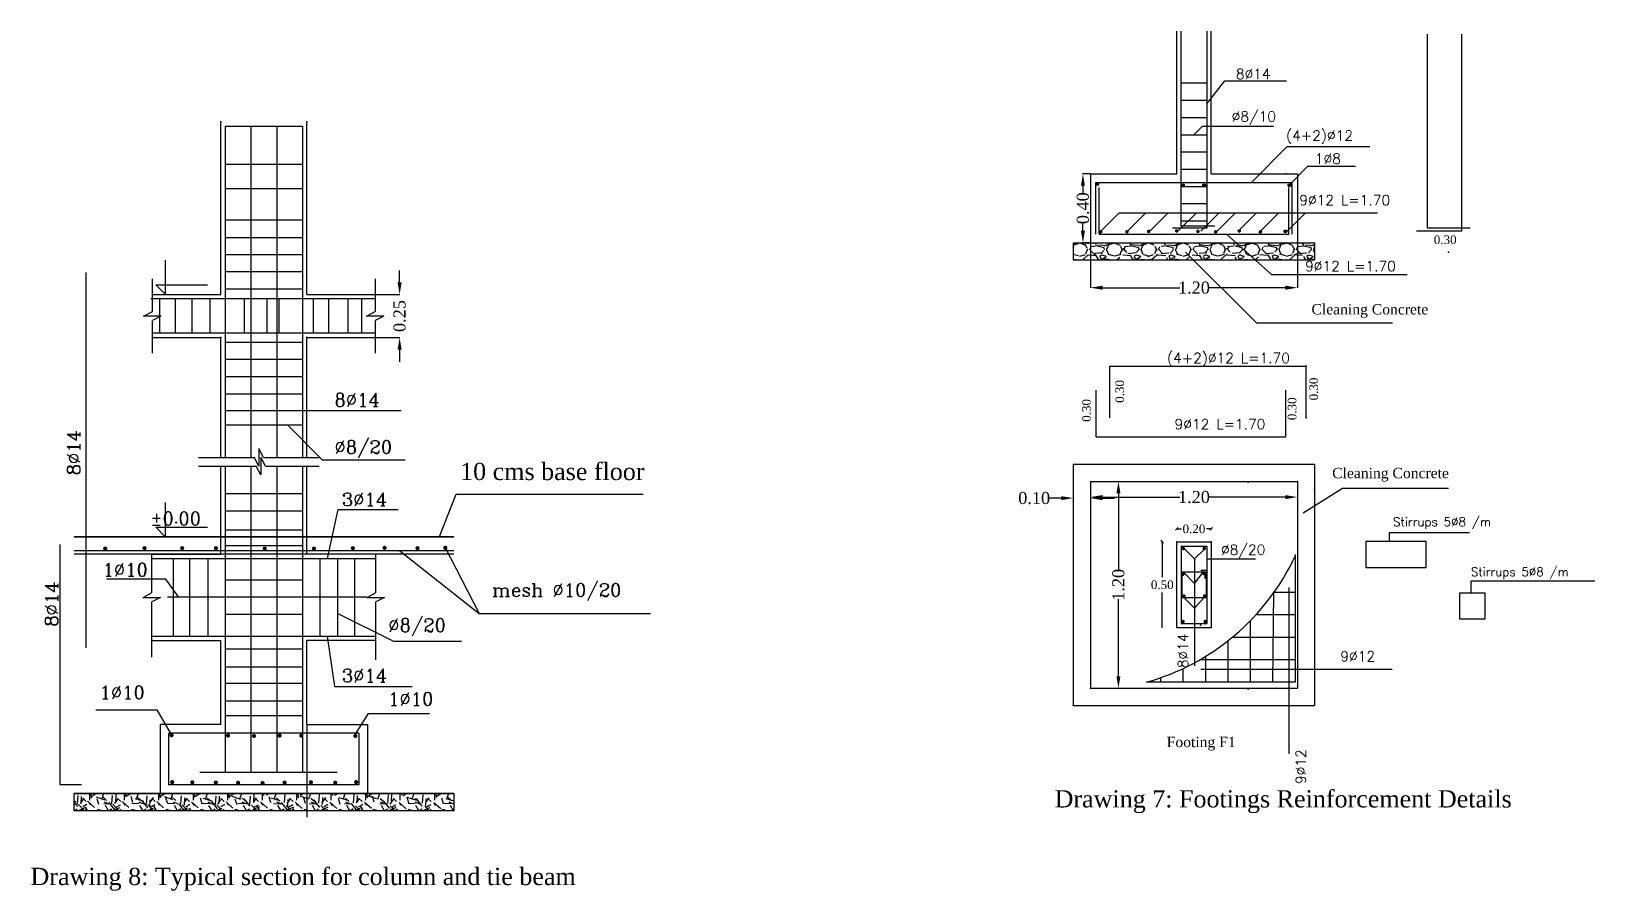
# Model space of a CAD drawing. Header units: inches. Extents: x 159757 to 319554, y 183473 to 366995.
# Drawn here: x 159792.71 to 159801.78, y 183495.28 to 183500.26 of the extents above; entities that cross this region are included whole.
import ezdxf

# ---------------------------------------------------------------- set-up
doc = ezdxf.new("R2010")
doc.units = ezdxf.units.IN
doc.header["$MEASUREMENT"] = 0
doc.header["$PDSIZE"] = 2
doc.layers.add('DIM6', color=180, linetype='Continuous')
doc.styles.add('ATT', font='TXT')
doc.styles.get("Standard").update_dxf_attribs({"font": 'times.ttf', "height": 0.15})
doc.styles.add('style11', font='times.ttf', dxfattribs={"height": 0.05})
doc.styles.add('style110', font='times.ttf', dxfattribs={"height": 0.07})
doc.styles.add('style13', font='times.ttf', dxfattribs={"height": 0.06})
doc.styles.add('STYLE2', font='romanc.shx', dxfattribs={"height": 50})
doc.dimstyles.new('Copy of dss', dxfattribs={"dimtxt": 0.18, "dimasz": 0.07, "dimexe": 0.18, "dimexo": 0.0625, "dimgap": 0.09, "dimtad": 0, "dimtoh": 1, "dimrnd": 0.05, "dimzin": 0, "dimdsep": 46, "dimtxsty": 'ATT', "dimcen": 0.09, "dimse1": 1, "dimse2": 1, "dimclrd": 8, "dimclrt": 2, "dimadec": 0, "dimazin": 0, "dimtfac": 1, "dimtofl": 0, "dimtmove": 0, "dimatfit": 3, "dimfxl": 0.18, "dimtolj": 1, "dimtzin": 0, "dimarcsym": 0})

# ---------------------------------------------------------------- blocks, each defined once
blk = doc.blocks.new('_Oblique')
at = {"color": 0, "linetype": 'ByBlock', "lineweight": -2}
blk.add_line((-0.5, -0.5), (0.5, 0.5), dxfattribs=at)
blk = doc.blocks.new('*D49')
at = {"layer": 'DEFPOINTS', "color": 0, "linetype": 'Continuous', "transparency": 16777216}
for p in [(159794.7088096033, 183498.7358055642), (159794.8508635261, 183498.7358055642), (159794.7088096033, 183498.4858055642)]:
    blk.add_point(p, dxfattribs=at)
at = {"layer": 'DIM6', "color": 7, "linetype": 'Continuous', "lineweight": -2, "transparency": 16777216}
for p, q in [((159794.8508635261, 183498.8058055642), (159794.8508635261, 183498.8758055642)), ((159794.8508635261, 183498.4158055642), (159794.8508635261, 183498.3458055642))]:
    blk.add_line(p, q, dxfattribs=at)
at = {"layer": 'DIM6', "color": 0, "linetype": 'Continuous', "lineweight": -2, "transparency": 16777216}
for p, q in [((159794.7108096033, 183498.7358055642), (159794.8523635261, 183498.7358055642)), ((159794.7108096033, 183498.4858055642), (159794.8523635261, 183498.4858055642))]:
    blk.add_line(p, q, dxfattribs=at)
at = {"layer": 'DIM6', "color": 7, "linetype": 'Continuous', "transparency": 16777216}
for points in [[(159794.8391968595, 183498.8058055642), (159794.8625301928, 183498.8058055642), (159794.8508635261, 183498.7358055642)], [(159794.8391968595, 183498.4158055642), (159794.8625301928, 183498.4158055642), (159794.8508635261, 183498.4858055642)]]:
    blk.add_solid(points, dxfattribs=at)
at = {"layer": 'DIM6', "color": 7, "linetype": 'Continuous', "transparency": 16777216, "insert": (159794.8508635261, 183498.6108055642), "char_height": 0.07, "attachment_point": 5, "rotation": 90, "style": 'style110'}
blk.add_mtext('\\A1;0.25', dxfattribs=at)
blk = doc.blocks.new('*D50')
at = {"layer": 'DEFPOINTS', "color": 0, "linetype": 'Continuous', "transparency": 16777216}
for p in [(159798.8582380587, 183497.651681185), (159800.0582380587, 183497.651681185), (159800.0582380587, 183497.5604321831)]:
    blk.add_point(p, dxfattribs=at)
at = {"layer": 'DIM6', "color": 0, "linetype": 'Continuous', "lineweight": -2, "transparency": 16777216}
for p, q in [((159798.8582380587, 183497.649681185), (159798.8582380587, 183497.5589321831)), ((159800.0582380587, 183497.649681185), (159800.0582380587, 183497.5589321831))]:
    blk.add_line(p, q, dxfattribs=at)
at = {"layer": 'DIM6', "color": 7, "linetype": 'Continuous', "lineweight": -2, "transparency": 16777216}
for p, q in [((159798.9282380587, 183497.5604321831), (159799.3756966023, 183497.5604321831)), ((159799.9882380587, 183497.5604321831), (159799.5407795151, 183497.5604321831))]:
    blk.add_line(p, q, dxfattribs=at)
at = {"layer": 'DIM6', "color": 7, "linetype": 'Continuous', "transparency": 16777216}
for points in [[(159798.9282380587, 183497.5720988497), (159798.9282380587, 183497.5487655164), (159798.8582380587, 183497.5604321831)], [(159799.9882380587, 183497.5720988497), (159799.9882380587, 183497.5487655164), (159800.0582380587, 183497.5604321831)]]:
    blk.add_solid(points, dxfattribs=at)
at = {"layer": 'DIM6', "color": 7, "linetype": 'Continuous', "transparency": 16777216, "insert": (159799.4582380587, 183497.5604321831), "char_height": 0.07, "attachment_point": 5, "style": 'style110'}
blk.add_mtext('\\A1;1.20', dxfattribs=at)
blk = doc.blocks.new('*D51')
at = {"layer": 'DEFPOINTS', "color": 0, "linetype": 'Continuous', "transparency": 16777216}
for p in [(159798.8582380587, 183497.651681185), (159798.8582380587, 183496.451681185), (159799.0201448316, 183496.451681185)]:
    blk.add_point(p, dxfattribs=at)
at = {"layer": 'DIM6', "color": 0, "linetype": 'Continuous', "lineweight": -2, "transparency": 16777216}
for p, q in [((159798.8602380587, 183497.651681185), (159799.0216448316, 183497.651681185)), ((159798.8602380587, 183496.451681185), (159799.0216448316, 183496.451681185))]:
    blk.add_line(p, q, dxfattribs=at)
at = {"layer": 'DIM6', "color": 7, "linetype": 'Continuous', "lineweight": -2, "transparency": 16777216}
for p, q in [((159799.0201448316, 183497.581681185), (159799.0201448316, 183497.1342226414)), ((159799.0201448316, 183496.521681185), (159799.0201448316, 183496.9691397286))]:
    blk.add_line(p, q, dxfattribs=at)
at = {"layer": 'DIM6', "color": 7, "linetype": 'Continuous', "transparency": 16777216}
for points in [[(159799.008478165, 183497.581681185), (159799.0318114983, 183497.581681185), (159799.0201448316, 183497.651681185)], [(159799.008478165, 183496.521681185), (159799.0318114983, 183496.521681185), (159799.0201448316, 183496.451681185)]]:
    blk.add_solid(points, dxfattribs=at)
at = {"layer": 'DIM6', "color": 7, "linetype": 'Continuous', "transparency": 16777216, "insert": (159799.0201448316, 183497.0516811851), "char_height": 0.07, "attachment_point": 5, "rotation": 90, "style": 'style110'}
blk.add_mtext('\\A1;1.20', dxfattribs=at)
blk = doc.blocks.new('*D52')
at = {"layer": 'DEFPOINTS', "color": 0, "linetype": 'Continuous', "transparency": 16777216}
for p in [(159798.8582380587, 183499.0361632228), (159800.0582380587, 183499.0361632228), (159800.0582380587, 183498.7751882425)]:
    blk.add_point(p, dxfattribs=at)
at = {"layer": 'DIM6', "color": 0, "linetype": 'Continuous', "lineweight": -2, "transparency": 16777216}
for p, q in [((159798.8582380587, 183499.0341632228), (159798.8582380587, 183498.7736882425)), ((159800.0582380587, 183499.0341632228), (159800.0582380587, 183498.7736882425))]:
    blk.add_line(p, q, dxfattribs=at)
at = {"layer": 'DIM6', "color": 7, "linetype": 'Continuous', "lineweight": -2, "transparency": 16777216}
for p, q in [((159798.9282380587, 183498.7751882425), (159799.3756966023, 183498.7751882425)), ((159799.9882380587, 183498.7751882425), (159799.5407795151, 183498.7751882425))]:
    blk.add_line(p, q, dxfattribs=at)
at = {"layer": 'DIM6', "color": 7, "linetype": 'Continuous', "transparency": 16777216}
for points in [[(159798.9282380587, 183498.7868549092), (159798.9282380587, 183498.7635215758), (159798.8582380587, 183498.7751882425)], [(159799.9882380587, 183498.7868549092), (159799.9882380587, 183498.7635215758), (159800.0582380587, 183498.7751882425)]]:
    blk.add_solid(points, dxfattribs=at)
at = {"layer": 'DIM6', "color": 7, "linetype": 'Continuous', "transparency": 16777216, "insert": (159799.4582380587, 183498.7751882425), "char_height": 0.07, "attachment_point": 5, "style": 'style110'}
blk.add_mtext('\\A1;1.20', dxfattribs=at)
blk = doc.blocks.new('*D53')
at = {"layer": 'DEFPOINTS', "color": 0, "linetype": 'Continuous', "transparency": 16777216}
for p in [(159798.7582380587, 183497.5570205552), (159798.7582380587, 183497.5544740009), (159798.8582380587, 183497.5570205552)]:
    blk.add_point(p, dxfattribs=at)
at = {"layer": 'DIM6', "color": 7, "linetype": 'Continuous', "lineweight": -2, "transparency": 16777216}
for p, q in [((159798.6882380587, 183497.5544740009), (159798.6182380587, 183497.5544740009)), ((159798.9282380587, 183497.5544740009), (159798.9982380587, 183497.5544740009))]:
    blk.add_line(p, q, dxfattribs=at)
at = {"layer": 'DIM6', "color": 0, "linetype": 'Continuous', "lineweight": -2, "transparency": 16777216}
for p, q in [((159798.7582380587, 183497.5550205552), (159798.7582380587, 183497.5529740009)), ((159798.8582380587, 183497.5550205552), (159798.8582380587, 183497.5529740009))]:
    blk.add_line(p, q, dxfattribs=at)
at = {"layer": 'DIM6', "color": 7, "linetype": 'Continuous', "transparency": 16777216}
for points in [[(159798.6882380587, 183497.5661406675), (159798.6882380587, 183497.5428073342), (159798.7582380587, 183497.5544740009)], [(159798.9282380587, 183497.5661406675), (159798.9282380587, 183497.5428073342), (159798.8582380587, 183497.5544740009)]]:
    blk.add_solid(points, dxfattribs=at)
at = {"layer": 'DIM6', "color": 7, "linetype": 'Continuous', "transparency": 16777216, "insert": (159798.5315077054, 183497.5544740009), "char_height": 0.07, "attachment_point": 5, "style": 'style110'}
blk.add_mtext('\\A1;0.10', dxfattribs=at)
blk = doc.blocks.new('*D54')
at = {"layer": 'DEFPOINTS', "color": 0, "linetype": 'Continuous', "transparency": 16777216}
for p in [(159798.8141720073, 183499.4361632228), (159798.8582380587, 183499.4361632228), (159798.8582380587, 183499.0361632228)]:
    blk.add_point(p, dxfattribs=at)
at = {"layer": 'DIM6', "color": 0, "linetype": 'Continuous', "lineweight": -2, "transparency": 16777216}
for p, q in [((159798.8562380587, 183499.4361632228), (159798.8126720073, 183499.4361632228)), ((159798.8562380587, 183499.0361632228), (159798.8126720073, 183499.0361632228))]:
    blk.add_line(p, q, dxfattribs=at)
at = {"layer": 'DIM6', "color": 7, "linetype": 'Continuous', "lineweight": -2, "transparency": 16777216}
for p, q in [((159798.8141720073, 183499.3661632228), (159798.8141720073, 183499.3228935761)), ((159798.8141720073, 183499.1061632228), (159798.8141720073, 183499.1494328695))]:
    blk.add_line(p, q, dxfattribs=at)
at = {"layer": 'DIM6', "color": 7, "linetype": 'Continuous', "transparency": 16777216}
for points in [[(159798.8025053407, 183499.3661632228), (159798.825838674, 183499.3661632228), (159798.8141720073, 183499.4361632228)], [(159798.8025053407, 183499.1061632228), (159798.825838674, 183499.1061632228), (159798.8141720073, 183499.0361632228)]]:
    blk.add_solid(points, dxfattribs=at)
at = {"layer": 'DIM6', "color": 7, "linetype": 'Continuous', "transparency": 16777216, "insert": (159798.8141720073, 183499.2361632228), "char_height": 0.07, "attachment_point": 5, "rotation": 90, "style": 'style110'}
blk.add_mtext('\\A1;0.40', dxfattribs=at)

msp = doc.modelspace()

# ---------------------------------------------------------------- hatches: boundary and pattern name
at = {"layer": 'DIM6', "linetype": 'Continuous'}
h = msp.add_hatch(dxfattribs=at)
h.set_pattern_fill('GRAVEL', scale=0.2, style=0)
h.set_pattern_definition([(228.0128, (159805.3388278768, 183516.5954024621), (-1.599999646431632, -1.800000268321449), [0.0269072, -2.6638176]), (184.9697, (159805.3208278769, 183516.5754024621), (2.400000210303527, 0.1999982614014104), [0.0461736, -4.571185]), (132.5104, (159805.2748278769, 183516.5714024621), (1.999998143669362, -2.20000173477424), [0.03255760000000001, -3.2232064]), (267.2737, (159805.1968278768, 183516.5214024621), (0.1999992035454381, 4.000000058994694), [0.0420476, -4.162711600000001]), (292.8337, (159805.1948278769, 183516.4794024621), (-1.000001981087428, 2.399999282355555), [0.041231, -4.081874600000001]), (357.2737, (159805.2108278769, 183516.4414024621), (-4.000000058994694, 0.1999992035454383), [0.0420476, -4.162711600000001]), (37.6942, (159805.2528278769, 183516.4394024621), (-2.600001469123595, -1.999998081032106), [0.0556058, -5.5049698]), (72.2553, (159805.2968278769, 183516.4734024621), (1.400002152541082, 4.399999246247837), [0.05249760000000001, -5.197264200000001]), (121.4296, (159805.3128278769, 183516.5234024621), (-1.600001646835273, 2.599999007298514), [0.04219000000000001, -4.176814600000001]), (175.2364, (159805.2908278769, 183516.5594024621), (2.200000189263917, -0.1999983065322521), [0.04816639999999944, -2.360152599999964]), (222.3974, (159805.2428278768, 183516.5634024621), (-2.400001470214647, -2.199998416402824), [0.0622896, -6.166675000000001]), (138.8141, (159805.3948278769, 183516.5194024621), (-1.400000589361143, 1.199999462668551), [0.0212602, -2.1047688]), (171.4692, (159805.3788278768, 183516.5334024621), (2.599999656963026, -0.4000015820079581), [0.04044739999999944, -4.004302199999929]), (225, (159805.3388278768, 183516.5394024621), (-2.220446049250313e-17, -0.2000000618897905), [0.0282842, -0.2545584]), (203.1986, (159805.3248278769, 183516.5634024621), (0.999999946133415, 0.4000002650529708), [0.0152316, -1.507923]), (291.8014, (159805.3108278768, 183516.5574024621), (-0.1999999821001298, 0.600000054602154), [0.0215406, -1.0554924]), (30.9638, (159805.3188278769, 183516.5374024621), (0.5999996044575996, 0.4000004967081465), [0.03498579999999944, -1.131204599999982]), (161.5651, (159805.3488278768, 183516.5554024621), (0.4000000869185925, -0.1999996806445415), [0.02529820000000001, -0.6071574000000001]), (16.38950000000001, (159805.1948278769, 183516.5574024621), (2.000000439682392, 0.5999985419635941), [0.03544, -3.508569]), (70.3462, (159805.2288278769, 183516.5674024621), (-0.7999990494743492, -2.200000427121245), [0.0297322, -2.9434816]), (293.1986, (159805.3488278768, 183516.5954024621), (-0.4000002650529708, 0.999999946133415), [0.030463, -1.4926916]), (343.6105, (159805.3608278769, 183516.5674024621), (-2.000000439682391, 0.5999985419635947), [0.03543999999999944, -3.50856899999993]), (339.444, (159805.1948278769, 183516.4334024621), (-1.000000368908485, 0.3999991992843169), [0.034176, -1.6746248]), (294.7751, (159805.2268278768, 183516.4214024621), (-0.999998437849034, 2.200000684367823), [0.02863559999999945, -2.834928599999964]), (66.80140000000002, (159805.3508278769, 183516.3954024621), (0.400000265052971, 0.999999946133415), [0.030463, -1.4926916]), (17.35400000000001, (159805.3628278769, 183516.4234024621), (-2.600000403819367, -0.7999989004518238), [0.0335262, -3.319084799999999]), (69.444, (159805.2528278769, 183516.3954024621), (-0.3999991992843174, -1.000000368908484), [0.017088, -1.6917128]), (101.3098999999999, (159805.3388278768, 183516.3954024621), (-0.1999995264323211, 0.8000001504461904), [0.01019799999999987, -1.009605799999983]), (165.9638, (159805.3368278769, 183516.4054024621), (0.600000109197948, -0.1999996114722492), [0.041231, -0.78339]), (186.009, (159805.2968278769, 183516.4154024621), (1.999999950181208, 0.1999998634963683), [0.03821, -3.7827846]), (303.6901, (159805.3188278769, 183516.5194024621), (-0.2000002669014382, 0.3999999115542321), [0.0288444, -0.6922658]), (353.1572, (159805.3348278769, 183516.4954024621), (3.39999987309571, -0.4000015995849522), [0.05035880000000001, -4.9855126]), (60.94540000000001, (159805.3848278769, 183516.4894024621), (-0.8000000054398559, -1.400000076913937), [0.0205912, -2.0385348]), (90, (159805.3948278769, 183516.5074024621), (-0.2, 0.2), [0.012, -0.188]), (120.2564, (159805.2928278769, 183516.4214024621), (0.7999989773605388, -1.400000491170947), [0.0277848, -2.750704000000001]), (48.01279999999999, (159805.2788278768, 183516.4454024621), (1.599999646431632, 1.80000026832145), [0.0538144, -2.6369104]), (0, (159805.3148278769, 183516.4854024621), (0.2, 0.2), [0.052, -0.148]), (325.3048, (159805.3668278769, 183516.4854024621), (-1.999998851797505, 1.400001721918892), [0.0316228, -3.1306548]), (254.0546, (159805.3928278768, 183516.4674024621), (-0.1999999778592762, -0.8000000253304302), [0.0291204, -1.4269016]), (207.646, (159805.3848278769, 183516.4394024621), (-3.799999161435919, -2.000001542633836), [0.047413, -4.6938948]), (175.4261, (159805.3428278769, 183516.4174024621), (-2.600000111662427, 0.1999989602322168), [0.05015979999999891, -4.965814799999928])])
h.paths.add_polyline_path([(159798.7582380587, 183499.0361632228), (159798.7582380587, 183498.9361632228), (159799.8222894647, 183498.9361632228), (159799.7222894647, 183499.0361632228)])
h.paths.add_polyline_path([(159800.1582380587, 183498.9361632228), (159800.1582380587, 183499.0361632228), (159799.7222894647, 183499.0361632228), (159799.8222894647, 183498.9361632228)])
h = msp.add_hatch(dxfattribs=at)
h.set_pattern_fill('GRAVEL', scale=0.2, angle=90, style=0)
h.set_pattern_definition([(318.0128, (195382.3433565166, 150462.2255878304), (1.800000268321449, -1.599999646431632), [0.0269072, -2.6638176]), (274.9697, (195382.3633565166, 150462.2075878304), (-0.1999982614014102, 2.400000210303527), [0.0461736, -4.571185]), (222.5104, (195382.3673565166, 150462.1615878304), (2.20000173477424, 1.999998143669362), [0.03255760000000001, -3.2232064]), (357.2737, (195382.4173565166, 150462.0835878304), (-4.000000058994694, 0.1999992035454383), [0.0420476, -4.162711600000001]), (22.83370000000001, (195382.4593565166, 150462.0815878304), (-2.399999282355555, -1.000001981087428), [0.041231, -4.081874600000001]), (87.27370000000002, (195382.4973565166, 150462.0975878304), (-0.1999992035454386, -4.000000058994694), [0.0420476, -4.162711600000001]), (127.6942, (195382.4993565166, 150462.1395878304), (1.999998081032106, -2.600001469123595), [0.0556058, -5.5049698]), (162.2553, (195382.4653565166, 150462.1835878304), (-4.399999246247837, 1.400002152541082), [0.05249760000000001, -5.197264200000001]), (211.4296, (195382.4153565166, 150462.1995878304), (-2.599999007298514, -1.600001646835273), [0.04219000000000001, -4.176814600000001]), (265.2364, (195382.3793565166, 150462.1775878304), (0.1999983065322523, 2.200000189263917), [0.04816639999999967, -2.360152599999978]), (312.3974, (195382.3753565166, 150462.1295878304), (2.199998416402824, -2.400001470214647), [0.0622896, -6.166675000000001]), (228.8141, (195382.4193565166, 150462.2815878304), (-1.199999462668551, -1.400000589361143), [0.02126019999999999, -2.104768799999999]), (261.4692, (195382.4053565166, 150462.2655878304), (0.4000015820079583, 2.599999656963026), [0.04044739999999969, -4.00430219999996]), (315, (195382.3993565166, 150462.2255878304), (0.2000000618897905, -3.445093227363335e-17), [0.0282842, -0.2545584]), (293.1985999999999, (195382.3753565166, 150462.2115878304), (-0.4000002650529708, 0.999999946133415), [0.0152316, -1.507923]), (21.80139999999999, (195382.3813565166, 150462.1975878304), (-0.600000054602154, -0.1999999821001297), [0.0215406, -1.0554924]), (120.9638, (195382.4013565166, 150462.2055878304), (-0.4000004967081465, 0.5999996044575996), [0.03498579999999968, -1.13120459999999]), (251.5651, (195382.3833565166, 150462.2355878304), (0.1999996806445416, 0.4000000869185925), [0.0252982, -0.6071573999999997]), (106.3895, (195382.3813565166, 150462.0815878304), (-0.599998541963594, 2.000000439682392), [0.03544, -3.508569]), (160.3462, (195382.3713565166, 150462.1155878304), (2.200000427121245, -0.7999990494743493), [0.0297322, -2.9434816]), (23.19859999999998, (195382.3433565166, 150462.2355878304), (-0.999999946133415, -0.4000002650529708), [0.030463, -1.4926916]), (73.61049999999997, (195382.3713565166, 150462.2475878304), (-0.5999985419635948, -2.000000439682391), [0.03543999999999966, -3.508568999999958]), (69.44400000000003, (195382.5053565166, 150462.0815878304), (-0.3999991992843169, -1.000000368908485), [0.034176, -1.6746248]), (24.77509999999999, (195382.5173565166, 150462.1135878304), (-2.200000684367823, -0.9999984378490339), [0.02863559999999967, -2.834928599999978]), (156.8014, (195382.5433565166, 150462.2375878304), (-0.999999946133415, 0.400000265052971), [0.030463, -1.4926916]), (107.354, (195382.5153565166, 150462.2495878304), (0.7999989004518236, -2.600000403819367), [0.0335262, -3.319084799999999]), (159.444, (195382.5433565166, 150462.1395878304), (1.000000368908484, -0.3999991992843174), [0.017088, -1.6917128]), (191.3098999999999, (195382.5433565166, 150462.2255878304), (-0.8000001504461904, -0.199999526432321), [0.01019799999999992, -1.00960579999999]), (255.9638, (195382.5333565166, 150462.2235878304), (0.1999996114722492, 0.600000109197948), [0.041231, -0.78339]), (276.009, (195382.5233565166, 150462.1835878304), (-0.1999998634963682, 1.999999950181208), [0.03821, -3.7827846]), (33.69009999999997, (195382.4193565166, 150462.2055878304), (-0.3999999115542321, -0.2000002669014381), [0.0288444, -0.6922658]), (83.15719999999997, (195382.4433565166, 150462.2215878304), (0.4000015995849525, 3.39999987309571), [0.05035880000000001, -4.9855126]), (150.9454, (195382.4493565166, 150462.2715878304), (1.400000076913937, -0.800000005439856), [0.0205912, -2.0385348]), (180, (195382.4313565166, 150462.2815878304), (-0.2, -0.2), [0.012, -0.188]), (210.2564, (195382.5173565166, 150462.1795878304), (1.400000491170947, 0.7999989773605387), [0.0277848, -2.750704000000001]), (138.0128, (195382.4933565166, 150462.1655878304), (-1.80000026832145, 1.599999646431632), [0.0538144, -2.6369104]), (90, (195382.4533565166, 150462.2015878304), (-0.2, 0.2), [0.052, -0.148]), (55.30480000000001, (195382.4533565166, 150462.2535878304), (-1.400001721918892, -1.999998851797505), [0.0316228, -3.1306548]), (344.0546, (195382.4713565166, 150462.2795878304), (0.8000000253304302, -0.1999999778592763), [0.0291204, -1.4269016]), (297.646, (195382.4993565166, 150462.2715878304), (2.000001542633835, -3.799999161435919), [0.047413, -4.6938948]), (265.4261, (195382.5213565166, 150462.2295878304), (-0.199998960232217, -2.600000111662427), [0.05015979999999935, -4.965814799999958])])
h.paths.add_polyline_path([(159792.963178424, 183495.7401676728), (159792.963178424, 183495.8407242729), (159795.165178424, 183495.8407242729), (159795.165178424, 183495.7401676728)])

# ---------------------------------------------------------------- linework, layer by layer
at = {"layer": 'DIM6', "color": 7, "linetype": 'Continuous'}
for p, q in [((159799.3579716592, 183499.4361632228), (159799.3579716592, 183500.2626934905)), ((159799.3829716592, 183500.2626934905), (159799.3829716592, 183499.1343161876)), ((159799.5332380587, 183500.2626934905), (159799.5332380587, 183499.12041728)), ((159799.5582380587, 183499.4361632228), (159799.5582380587, 183500.2626934905)), ((159800.8102627255, 183500.2449465941), (159800.8102627255, 183499.1231022266)), ((159801.0102627255, 183500.2449465941), (159801.0102627255, 183499.1026703836)), ((159799.3829716592, 183499.9626934906), (159799.5332380587, 183499.9626934906)), ((159799.5332380587, 183499.8413561538), (159799.6364754014, 183499.975554027)), ((159799.6364754014, 183499.975554027), (159799.99479131, 183499.975554027)), ((159799.3829716592, 183499.8626934905), (159799.5332380587, 183499.8626934905)), ((159799.3829716592, 183499.7626934905), (159799.5332380587, 183499.7626934905)), ((159793.813178424, 183498.8644776384), (159793.813178424, 183499.7358055642)), ((159793.838178424, 183499.7108055642), (159793.838178424, 183498.3657682092)), ((159794.288178424, 183499.7108055642), (159793.838178424, 183499.7108055642)), ((159793.988178424, 183499.7108055642), (159793.988178424, 183498.3657682092)), ((159794.138178424, 183499.7108055642), (159794.138178424, 183498.3657682092)), ((159794.288178424, 183499.7108055642), (159794.288178424, 183498.3657682092)), ((159794.313178424, 183498.7358055642), (159794.313178424, 183499.7358055642)), ((159799.3829716592, 183499.6626934905), (159799.5332380587, 183499.6626934905)), ((159799.458104859, 183499.6626934905), (159799.508587412, 183499.7127113142)), ((159799.508587412, 183499.7127113142), (159799.9192202825, 183499.7127113142)), ((159799.7910368798, 183499.3861632228), (159799.9993758375, 183499.5945021806)), ((159799.9993758375, 183499.5945021806), (159800.4788513538, 183499.5945021806)), ((159793.838178424, 183499.4892527625), (159793.838178424, 183499.2649878562)), ((159794.288178424, 183499.4892527625), (159793.838178424, 183499.4892527625)), ((159794.288178424, 183499.4892527625), (159794.288178424, 183499.3971393196)), ((159794.288178424, 183499.4885158704), (159794.288178424, 183499.2763401215)), ((159799.3829716592, 183499.5626934906), (159799.5332380587, 183499.5626934906)), ((159800.0097008465, 183499.3695574558), (159800.119674372, 183499.4795309813)), ((159800.119674372, 183499.4795309813), (159800.3951890783, 183499.4795309813)), ((159798.8582380587, 183499.4361632228), (159799.3579716592, 183499.4361632228)), ((159798.8582380587, 183499.4361632228), (159798.8582380587, 183499.0361632228)), ((159798.8882380587, 183499.0861632228), (159798.8882380587, 183499.3861632228)), ((159798.8882380587, 183499.3861632228), (159800.0282380587, 183499.3861632228)), ((159799.3829716592, 183499.4626934906), (159799.5332380587, 183499.4626934906)), ((159799.5582380587, 183499.4361632228), (159800.0582380587, 183499.4361632228)), ((159800.0282380587, 183499.0861632228), (159800.0282380587, 183499.3861632228)), ((159800.0582380587, 183499.4361632228), (159800.0582380587, 183499.0361632228)), ((159793.813178424, 183499.2649878563), (159793.813178424, 183499.3004393601)), ((159794.288178424, 183499.3486394284), (159793.838178424, 183499.3486394284)), ((159793.838178424, 183499.3004393601), (159793.838178424, 183499.2649878563)), ((159794.288178424, 183499.3004393601), (159794.288178424, 183499.2763401215)), ((159794.313178424, 183499.2763401215), (159794.313178424, 183499.3004393601)), ((159798.9082380587, 183499.0861632228), (159798.9082380587, 183499.3561632228)), ((159799.3829716592, 183499.3626934905), (159799.5332380587, 183499.3626934905)), ((159800.0082380587, 183499.0861632228), (159800.0082380587, 183499.3561632228)), ((159793.813178424, 183499.2763401215), (159793.813178424, 183499.2827136082)), ((159793.813178424, 183499.2763401215), (159793.813178424, 183499.2827136082)), ((159793.813178424, 183499.1891956016), (159793.813178424, 183499.2263401215)), ((159793.838178424, 183499.2827136082), (159793.838178424, 183499.2763401215)), ((159794.288178424, 183499.2827136082), (159794.288178424, 183499.2763401215)), ((159794.313178424, 183499.2763401215), (159794.313178424, 183499.2827136082)), ((159794.313178424, 183499.2763401215), (159794.313178424, 183499.2827136082)), ((159794.313178424, 183499.1891956016), (159794.313178424, 183499.2263401215)), ((159798.9143138168, 183499.0989334546), (159799.0253490721, 183499.2099687099)), ((159799.0253490721, 183499.2099687099), (159800.5227871113, 183499.2099687099)), ((159799.0721260112, 183499.1028659557), (159799.1792287655, 183499.2099687099)), ((159799.1921771341, 183499.0930391615), (159799.3091066825, 183499.2099687099)), ((159799.3673283074, 183499.1048366649), (159799.4724603524, 183499.2099687099)), ((159799.3829716592, 183499.2626934905), (159799.5332380587, 183499.2626934905)), ((159799.4973617993, 183499.1033029002), (159799.604027609, 183499.2099687099)), ((159799.5891295431, 183499.0993168957), (159799.6997813573, 183499.2099687099)), ((159799.7157123757, 183499.1045642633), (159799.8211168223, 183499.2099687099)), ((159799.8341619721, 183499.0943168957), (159799.9498137863, 183499.2099687099)), ((159799.9893309787, 183499.0943168957), (159800.1049827929, 183499.2099687099)), ((159794.288178424, 183499.1678122555), (159793.838178424, 183499.1678122555)), ((159799.5332380587, 183499.12041728), (159799.3335844705, 183499.12041728)), ((159799.3829716592, 183499.1626934905), (159799.5332380587, 183499.1626934905)), ((159799.3829716592, 183499.1343161876), (159799.5784666183, 183499.1343161876)), ((159800.8102627255, 183499.1231022266), (159801.0593738977, 183499.1231022266)), ((159794.288178424, 183499.0644688859), (159793.838178424, 183499.0644688859)), ((159798.7582380587, 183499.0361632228), (159800.1582380587, 183499.0361632228)), ((159798.7582380587, 183499.0361632228), (159798.7582380587, 183498.9361632228)), ((159798.9082380587, 183499.0861632228), (159800.0082380587, 183499.0861632228)), ((159799.9071468796, 183498.8513058079), (159799.6472894647, 183499.0861632228)), ((159800.0582380587, 183499.0361632228), (159800.1582380587, 183499.0361632228)), ((159800.1582380587, 183499.0361632228), (159800.1582380587, 183498.9361632228)), ((159800.1582380587, 183499.0361632228), (159800.1582380587, 183498.9361632228)), ((159801.0102627255, 183499.1026703836), (159800.7489183334, 183499.1026703836)), ((159793.4936052553, 183498.7348106468), (159793.4936052553, 183498.9348106468)), ((159794.288178424, 183498.9657682092), (159793.838178424, 183498.9657682092)), ((159798.7582380587, 183498.9361632228), (159800.1582380587, 183498.9361632228)), ((159799.8208330147, 183498.5710524165), (159799.4097991241, 183498.982086307)), ((159793.0333441538, 183496.6866604224), (159793.0333441538, 183498.8636996105)), ((159793.813178424, 183498.7358055642), (159793.813178424, 183498.8644776384)), ((159794.288178424, 183498.867132642), (159793.838178424, 183498.867132642)), ((159799.9071468796, 183498.8513058079), (159800.6958295628, 183498.8513058079)), ((159793.4161119723, 183498.8258055642), (159793.4161119723, 183498.6365772235)), ((159793.4370367128, 183498.7913791893), (159793.4936052553, 183498.7348106468)), ((159793.4370367128, 183498.7913791893), (159793.7370367128, 183498.7913791893)), ((159794.288178424, 183498.7657682092), (159793.838178424, 183498.7657682092)), ((159794.7088096033, 183498.8258055642), (159794.7088096033, 183498.6365772235)), ((159794.7088096033, 183498.7108055642), (159793.4080089875, 183498.7108055642)), ((159793.413178424, 183498.7358055642), (159793.813178424, 183498.7358055642)), ((159793.4577807283, 183498.71076458), (159793.4577807283, 183498.5116686528)), ((159793.5496180413, 183498.71076458), (159793.5496180413, 183498.5116686528)), ((159793.64538874, 183498.71076458), (159793.64538874, 183498.5116686528)), ((159793.7496180413, 183498.71076458), (159793.7496180413, 183498.5116686528)), ((159793.9496180413, 183498.71076458), (159793.9496180413, 183498.5116686528)), ((159794.0809166325, 183498.71076458), (159794.0809166325, 183498.5116686528)), ((159794.1496180413, 183498.71076458), (159794.1496180413, 183498.5116686528)), ((159794.313178424, 183498.7358055642), (159794.7088096033, 183498.7358055642)), ((159794.3496180413, 183498.71076458), (159794.3496180413, 183498.5116686528)), ((159794.4385922135, 183498.71076458), (159794.4385922135, 183498.5116686528)), ((159794.5496180413, 183498.71076458), (159794.5496180413, 183498.5116686528)), ((159794.5496180413, 183498.71076458), (159794.5496180413, 183498.5116686528)), ((159794.628996543, 183498.71076458), (159794.628996543, 183498.5116686528)), ((159793.3661119723, 183498.6108055642), (159793.4172754746, 183498.6371769311)), ((159793.4674025432, 183498.6108055642), (159793.3661119723, 183498.6108055642)), ((159793.4161119723, 183498.5837438876), (159793.4161119723, 183498.3958055642)), ((159793.4661119723, 183498.6108055642), (159793.4172754746, 183498.5843736141)), ((159794.6588096033, 183498.6108055642), (159794.7099731055, 183498.6371769311)), ((159794.7601001742, 183498.6108055642), (159794.6588096033, 183498.6108055642)), ((159794.7088096033, 183498.5837438876), (159794.7088096033, 183498.3958055642)), ((159794.7588096033, 183498.6108055642), (159794.7099731055, 183498.5843736141)), ((159799.8208330147, 183498.5710524165), (159800.609515698, 183498.5710524165)), ((159794.7088096033, 183498.5108055642), (159793.413178424, 183498.5108055642)), ((159793.413178424, 183498.4858055642), (159793.813178424, 183498.4858055642)), ((159793.813178424, 183497.7902347812), (159793.813178424, 183498.4858055642)), ((159793.813178424, 183498.0811416765), (159793.813178424, 183498.4858055642)), ((159794.313178424, 183497.7902347812), (159794.313178424, 183498.4858055642)), ((159794.313178424, 183498.0811416765), (159794.313178424, 183498.4858055642)), ((159794.313178424, 183498.4858055642), (159794.7088096033, 183498.4858055642)), ((159793.838178424, 183498.4578816521), (159793.838178424, 183497.7902347812)), ((159794.288178424, 183498.4578816521), (159793.838178424, 183498.4578816521)), ((159793.988178424, 183498.4556574973), (159793.988178424, 183497.7902347812)), ((159794.138178424, 183498.4578816521), (159794.138178424, 183497.7902347812)), ((159794.288178424, 183498.45714476), (159794.288178424, 183497.7902347812)), ((159794.288178424, 183498.3578816521), (159793.838178424, 183498.3578816521)), ((159798.9693805508, 183498.3204922029), (159800.1093805508, 183498.3204922029)), ((159798.9693805508, 183498.0204922029), (159798.9693805508, 183498.3204922029)), ((159800.1093805508, 183498.0204922029), (159800.1093805508, 183498.3204922029)), ((159794.288178424, 183498.2578816521), (159793.838178424, 183498.2578816521)), ((159794.288178424, 183498.1578816521), (159793.838178424, 183498.1578816521)), ((159798.8906005499, 183497.9103389749), (159798.8906005499, 183498.1803389749)), ((159799.9906005499, 183497.9103389749), (159799.9906005499, 183498.1803389749)), ((159793.8374337593, 183498.0622461186), (159794.8590307554, 183498.0622461186)), ((159794.288178424, 183497.9786864311), (159793.838178424, 183497.9786864311)), ((159794.288178424, 183497.9786864311), (159793.838178424, 183497.9786864311)), ((159794.1997443347, 183497.9788526059), (159794.4014957099, 183497.7771012307)), ((159798.8906005499, 183497.9103389749), (159799.9906005499, 183497.9103389749)), ((159793.6835819343, 183497.7902347812), (159794.007810275, 183497.7902347812)), ((159794.0335819343, 183497.7402347812), (159794.0072105674, 183497.7913982835)), ((159794.0335819343, 183497.8415253521), (159794.0335819343, 183497.7402347812)), ((159794.0335819343, 183497.8402347812), (159794.0600138844, 183497.7913982835)), ((159794.0454243145, 183497.7915253521), (159794.0454243145, 183497.6902347812)), ((159794.0454243145, 183497.7902347812), (159794.0718562646, 183497.7413982835)), ((159794.0606436108, 183497.7902347812), (159794.3835819343, 183497.7902347812)), ((159794.4014957099, 183497.7771012307), (159794.8827887054, 183497.7771012307)), ((159793.6835819343, 183497.7402347812), (159794.0196526552, 183497.7402347812)), ((159793.813178424, 183497.4786864311), (159793.813178424, 183497.7402347812)), ((159793.838178424, 183497.7402347812), (159793.838178424, 183497.4786864311)), ((159793.988178424, 183497.7402347812), (159793.988178424, 183497.4786864311)), ((159794.0454243145, 183497.6902347812), (159794.0196526552, 183497.7402347812)), ((159794.072485991, 183497.7402347812), (159794.3835819343, 183497.7402347812)), ((159794.138178424, 183497.7402347812), (159794.138178424, 183497.4786864311)), ((159794.288178424, 183497.7402347812), (159794.288178424, 183497.4786864311)), ((159794.313178424, 183497.4786864311), (159794.313178424, 183497.7402347812)), ((159794.313178424, 183497.6277516391), (159794.313178424, 183497.7402347813)), ((159798.7582380587, 183497.751681185), (159798.7582380587, 183496.351681185)), ((159798.7582380587, 183497.751681185), (159800.1582380587, 183497.751681185)), ((159800.1582380587, 183497.751681185), (159800.1582380587, 183496.351681185)), ((159794.288178424, 183497.5786864311), (159793.838178424, 183497.5786864311)), ((159795.0813717211, 183497.3313403847), (159795.17806255, 183497.5782250496)), ((159795.17806255, 183497.5782250496), (159796.2631426458, 183497.5782250496)), ((159798.8582380587, 183497.651681185), (159798.8582380587, 183496.451681185)), ((159798.8582380587, 183497.651681185), (159800.0582380587, 183497.651681185)), ((159800.0582380587, 183497.651681185), (159800.0582380587, 183496.451681185)), ((159800.0908711531, 183497.4694709516), (159800.3193156862, 183497.6127980961)), ((159800.3193156862, 183497.6127980961), (159800.9351290372, 183497.6127980961)), ((159793.4936052553, 183497.3287647202), (159793.4936052553, 183497.5287647202)), ((159794.4331626446, 183497.2039471189), (159794.4948774031, 183497.4888453639)), ((159794.4948774031, 183497.4888453639), (159794.8428102094, 183497.4888453639)), ((159793.813178424, 183497.2286864311), (159793.813178424, 183497.4786864311)), ((159794.288178424, 183497.4786864311), (159793.838178424, 183497.4786864311)), ((159793.838178424, 183497.4786864311), (159793.838178424, 183495.9621755215)), ((159793.988178424, 183497.4786864311), (159793.988178424, 183495.9670320051)), ((159794.138178424, 183497.4786864311), (159794.138178424, 183495.9670320051)), ((159794.288178424, 183497.4786864311), (159794.288178424, 183495.9646036671)), ((159794.313178424, 183497.2286864311), (159794.313178424, 183497.4786864311)), ((159795.165178424, 183497.3292430312), (159792.963178424, 183497.3292430312)), ((159792.963178424, 183497.3292430312), (159795.165178424, 183497.3292430312)), ((159793.4370367128, 183497.3853332627), (159793.4936052553, 183497.3287647202)), ((159793.4370367128, 183497.3853332627), (159793.7370367128, 183497.3853332627)), ((159794.288178424, 183497.369267521), (159793.838178424, 183497.369267521)), ((159799.2743571592, 183497.301681185), (159799.2743571592, 183497.096681185)), ((159799.3582380587, 183497.3758027836), (159799.3856986886, 183497.3758027836)), ((159799.3582380587, 183497.301681185), (159799.5582380587, 183497.301681185)), ((159799.3582380587, 183496.801681185), (159799.3582380587, 183497.301681185)), ((159799.5582380587, 183497.3758027836), (159799.5307774288, 183497.3758027836)), ((159799.5582380587, 183497.301681185), (159799.5582380587, 183496.801681185)), ((159800.5925730454, 183497.3068742349), (159800.5925730454, 183497.3548525494)), ((159800.5925730454, 183497.3548525494), (159801.0556250894, 183497.3548525494)), ((159792.8820557254, 183495.8907242729), (159792.8820557254, 183497.2861542281)), ((159795.1651733686, 183497.2492430306), (159792.9631733686, 183497.2486864305)), ((159795.165178424, 183497.2292430312), (159792.963178424, 183497.2286864311)), ((159793.413178424, 183497.2286864311), (159793.813178424, 183497.2286864311)), ((159793.4136434505, 183497.0057465269), (159793.4136434505, 183497.2288002953)), ((159794.288178424, 183497.2786864311), (159793.838178424, 183497.2786864311)), ((159794.713178424, 183497.2286864311), (159794.313178424, 183497.2286864311)), ((159794.7124888716, 183497.0057465269), (159794.7124888716, 183497.2291286048)), ((159794.852991449, 183497.2491641203), (159795.3123555703, 183496.8858741444)), ((159795.1136032124, 183497.2723028338), (159795.3123555703, 183496.8858741444)), ((159799.3832380587, 183497.276681185), (159799.5332380587, 183497.276681185)), ((159799.3832380587, 183497.276681185), (159799.3832380587, 183496.826681185)), ((159799.4019325281, 183497.2621920878), (159799.4623197865, 183497.2018048294)), ((159799.522707045, 183497.2621920878), (159799.4623197865, 183497.2018048294)), ((159799.5332380587, 183497.276681185), (159799.5332380587, 183496.826681185)), ((159800.0464476249, 183496.4865943301), (159800.0464476249, 183497.2281601675)), ((159800.0464476249, 183496.4865943301), (159800.0464476249, 183497.220778843)), ((159793.413178424, 183497.2036864311), (159794.713178424, 183497.2036864311)), ((159793.5375111078, 183497.2036864311), (159793.5375111078, 183496.7536864311)), ((159793.6320057255, 183497.2036864311), (159793.6320057255, 183496.7536864311)), ((159793.7375111078, 183497.2036864311), (159793.7375111078, 183496.7536864311)), ((159794.3888457402, 183497.2036864311), (159794.3888457402, 183496.7536864311)), ((159794.491121007, 183497.2036864311), (159794.491121007, 183496.7536864311)), ((159794.5888457402, 183497.2036864311), (159794.5888457402, 183496.7536864311)), ((159799.3878535075, 183497.125222872), (159799.3878535075, 183496.975222872)), ((159799.5213097004, 183497.125222872), (159799.3878535075, 183497.125222872)), ((159799.3980984847, 183497.1242953103), (159799.4623197865, 183497.0600740084)), ((159799.4623197865, 183497.2018048294), (159799.4623197865, 183496.5819232436)), ((159799.4623197865, 183497.0600740084), (159799.5146241798, 183497.1281258432)), ((159799.52843233, 183497.1353207163), (159799.4974334954, 183497.1353207163)), ((159799.5213097004, 183497.125222872), (159799.5213097004, 183497.0877067202)), ((159799.52843233, 183497.1353207163), (159799.52843233, 183496.975222872)), ((159799.5332380587, 183497.2023074086), (159799.8154663989, 183497.2023074086)), ((159793.4950924833, 183497.0845411346), (159793.1502013122, 183497.0845411346)), ((159793.5674757452, 183496.9824396025), (159793.4950924833, 183497.0845411346)), ((159794.288178424, 183497.0786864311), (159793.838178424, 183497.0786864311)), ((159800.0082228833, 183497.0368481117), (159800.0082228833, 183496.0704999704)), ((159801.0659145274, 183497.0081612372), (159801.0659145274, 183497.0738337277)), ((159801.0659145274, 183497.0738337277), (159801.7827891092, 183497.0738337277)), ((159793.3623528796, 183496.9786848504), (159793.4636434505, 183496.9786848504)), ((159793.3636434505, 183496.9786848504), (159793.4124799483, 183497.0051168005)), ((159793.4636434505, 183496.9786848504), (159793.4136434505, 183496.9529131911)), ((159793.4136434505, 183496.6316667457), (159793.4136434505, 183496.9529131911)), ((159793.5046912204, 183496.9828050986), (159794.6598783635, 183496.9828050986)), ((159794.6611983007, 183496.9786848504), (159794.7624888716, 183496.9786848504)), ((159794.6624888716, 183496.9786848504), (159794.7113253694, 183497.0051168005)), ((159794.7624888716, 183496.9786848504), (159794.7124888716, 183496.9529131911)), ((159794.7124888716, 183496.6168424702), (159794.7124888716, 183496.9529131911)), ((159799.2743571592, 183496.801681185), (159799.2743571592, 183497.006681185)), ((159799.52843233, 183496.975222872), (159799.3878535075, 183496.975222872)), ((159799.4019325281, 183496.9768224012), (159799.4623197865, 183496.9164351427)), ((159799.4623197865, 183496.9164351427), (159799.5146241798, 183496.9768224012)), ((159799.9164476249, 183496.4865943301), (159799.9219160109, 183497.0065943301)), ((159800.0464476249, 183497.0065943301), (159799.9219160109, 183497.0065943301)), ((159794.288178424, 183496.8786864311), (159793.838178424, 183496.8786864311)), ((159794.4920635717, 183496.8853229207), (159794.8159840446, 183496.7254511557)), ((159795.3123555703, 183496.8858741444), (159796.30611736, 183496.8858741444)), ((159800.0464476249, 183496.8765943302), (159799.8168299061, 183496.8765943302)), ((159799.5582380587, 183496.801681185), (159799.3582380587, 183496.801681185)), ((159799.3832380587, 183496.826681185), (159799.5332380587, 183496.826681185)), ((159799.7864476249, 183496.4865943301), (159799.7864476249, 183496.8444867058)), ((159793.4136434505, 183496.7536864311), (159794.713178424, 183496.7536864311)), ((159793.4136434505, 183496.7286864311), (159793.813178424, 183496.7286864311)), ((159793.813178424, 183496.2407242729), (159793.813178424, 183496.7286864311)), ((159794.288178424, 183496.6786864311), (159793.838178424, 183496.6786864311)), ((159794.713178424, 183496.7286864311), (159794.313178424, 183496.7286864311)), ((159794.313178424, 183496.2407242729), (159794.313178424, 183496.7286864311)), ((159794.4306440468, 183496.7536864311), (159794.4734674993, 183496.4619950171)), ((159794.8159840446, 183496.7254511557), (159795.2101537141, 183496.7254511557)), ((159799.6564476249, 183496.4865943301), (159799.6564476249, 183496.727631784)), ((159800.0464476249, 183496.7465943302), (159799.6799529873, 183496.7465943302)), ((159800.0464476249, 183496.6165943301), (159799.4922243922, 183496.6165943301)), ((159799.5264476249, 183496.4865943301), (159799.5264476249, 183496.6369251597)), ((159794.288178424, 183496.5730086129), (159793.838178424, 183496.5730086129)), ((159800.0464476249, 183496.4865943301), (159799.1822358186, 183496.4865943301)), ((159799.2664476249, 183496.4865943301), (159799.2664476249, 183496.5131418418)), ((159799.3964476249, 183496.4865943301), (159799.3964476249, 183496.566548422)), ((159799.4977203735, 183496.5626217771), (159800.6082874353, 183496.5626217771)), ((159794.288178424, 183496.4786864311), (159793.838178424, 183496.4786864311)), ((159794.4734674993, 183496.4619950171), (159794.9231009936, 183496.4619950171)), ((159798.8582380587, 183496.451681185), (159800.0582380587, 183496.451681185)), ((159793.0891444508, 183496.326387028), (159793.4422802938, 183496.326387028)), ((159793.4422802938, 183496.326387028), (159793.5266114046, 183496.1842011024)), ((159794.288178424, 183496.3767493451), (159793.838178424, 183496.3767493451)), ((159794.5912912226, 183496.1789351777), (159794.6703518668, 183496.3053223361)), ((159794.6703518668, 183496.3053223361), (159795.0234877098, 183496.3053223361)), ((159798.7582380587, 183496.351681185), (159800.1582380587, 183496.351681185)), ((159793.463178424, 183495.8407242729), (159793.463178424, 183496.2407242729)), ((159793.813178424, 183496.2407242729), (159793.463178424, 183496.2407242729)), ((159794.288178424, 183496.2907242728), (159793.838178424, 183496.2907242728)), ((159794.313178424, 183496.2407242729), (159794.665178424, 183496.2407242729)), ((159794.313178424, 183496.2407242729), (159794.313178424, 183495.704244148)), ((159794.665178424, 183496.2407242729), (159794.665178424, 183495.8407242729)), ((159793.513178424, 183495.8907242729), (159793.513178424, 183496.1907242728)), ((159794.615178424, 183496.1907242729), (159793.513178424, 183496.1907242729)), ((159794.615178424, 183496.1907242729), (159793.513178424, 183496.1907242729)), ((159794.615178424, 183496.1907242729), (159794.615178424, 183495.8907242729)), ((159793.6923829961, 183495.9646036671), (159793.838178424, 183495.9646036671)), ((159793.838178424, 183495.9646036671), (159794.288178424, 183495.9646036671)), ((159794.288178424, 183495.9646036671), (159794.488178424, 183495.9646036671)), ((159793.0055525615, 183495.8907242729), (159792.8820557254, 183495.8907242729)), ((159794.615178424, 183495.8907242729), (159793.513178424, 183495.8907242729)), ((159792.963178424, 183495.7401676728), (159792.963178424, 183495.8407242729)), ((159795.165178424, 183495.8407242729), (159792.963178424, 183495.8407242729)), ((159795.165178424, 183495.8407242729), (159795.165178424, 183495.7407242729)), ((159795.165178424, 183495.7407242729), (159792.963178424, 183495.7401676728))]:
    msp.add_line(p, q, dxfattribs=at)
for points, const_width in [([(159798.8937789138, 183499.3759243624, 1), (159798.9037789138, 183499.3759243624, 1)], 0.01), ([(159799.3862826562, 183499.3695574558, 1), (159799.3962826562, 183499.3695574558, 1)], 0.01), ([(159799.3912826562, 183499.3695574558, 1), (159799.4012826562, 183499.3695574558, 1)], 0.01), ([(159799.5098486657, 183499.3695574558, 1), (159799.5198486657, 183499.3695574558, 1)], 0.01), ([(159799.5148486657, 183499.3695574558, 1), (159799.5248486657, 183499.3695574558, 1)], 0.01), ([(159800.0047008465, 183499.3695574558, 1), (159800.0147008465, 183499.3695574558, 1)], 0.01), ([(159800.0097008465, 183499.3695574558, 1), (159800.0197008465, 183499.3695574558, 1)], 0.01), ([(159799.3531186372, 183499.1045642633, 1), (159799.3631186372, 183499.1045642633, 1)], 0.01), ([(159799.7157123757, 183499.1045642633, 1), (159799.7257123757, 183499.1045642633, 1)], 0.01), ([(159798.912418356, 183499.0993168957, 1), (159798.922418356, 183499.0993168957, 1)], 0.01), ([(159799.0643177882, 183499.0993168957, 1), (159799.0743177882, 183499.0993168957, 1)], 0.01), ([(159799.1903941754, 183499.1019405795, 1), (159799.2003941754, 183499.1019405795, 1)], 0.01), ([(159799.4761387033, 183499.1016363048, 1), (159799.4861387032, 183499.1016363048, 1)], 0.01), ([(159799.5791295431, 183499.0993168957, 1), (159799.5891295431, 183499.0993168957, 1)], 0.01), ([(159799.8391619721, 183499.0993168957, 1), (159799.8491619721, 183499.0993168957, 1)], 0.01), ([(159799.9810616435, 183499.1019405795, 1), (159799.9910616435, 183499.1019405795, 1)], 0.01), ([(159799.9860616435, 183499.1019405795, 1), (159799.9960616435, 183499.1019405795, 1)], 0.01), ([(159799.9860616435, 183499.1019405795, 1), (159799.9960616435, 183499.1019405795, 1)], 0.01), ([(159793.1431360766, 183497.2556793206, 1), (159793.1431360766, 183497.2676793206, 1)], 0.012), ([(159793.3710053934, 183497.2579785691, 1), (159793.3710053934, 183497.2699785691, 1)], 0.012), ([(159793.5896677956, 183497.2579785691, 1), (159793.5896677956, 183497.2699785691, 1)], 0.012), ([(159793.7853147334, 183497.2579785691, 1), (159793.7853147334, 183497.2699785691, 1)], 0.012), ([(159794.0684255385, 183497.2556793206, 1), (159794.0684255385, 183497.2676793206, 1)], 0.012), ([(159794.3538380724, 183497.2556793206, 1), (159794.3538380724, 183497.2676793206, 1)], 0.012), ([(159794.5794056606, 183497.2579785691, 1), (159794.5794056606, 183497.2699785691, 1)], 0.012), ([(159794.7635439549, 183497.2602788109, 1), (159794.7635439549, 183497.2722788109, 1)], 0.012), ([(159794.9545856129, 183497.2579785691, 1), (159794.9545856129, 183497.2699785691, 1)], 0.012), ([(159795.1157047981, 183497.2602788109, 1), (159795.1157047981, 183497.2722788109, 1)], 0.012), ([(159799.3919325281, 183497.2621920878, 1), (159799.4019325281, 183497.2621920878, 1)], 0.01), ([(159799.512707045, 183497.2621920878, 1), (159799.522707045, 183497.2621920878, 1)], 0.01), ([(159799.3895519211, 183497.1130984729, 1), (159799.3995519211, 183497.1130984729, 1)], 0.01), ([(159799.5114202413, 183497.1169290058, 1), (159799.5214202412, 183497.1169290058, 1)], 0.01), ([(159799.3950372059, 183496.9864197437, 1), (159799.4050372058, 183496.9864197437, 1)], 0.01), ([(159799.5146241798, 183496.9864197437, 1), (159799.5246241798, 183496.9864197437, 1)], 0.01), ([(159799.3900153933, 183496.8389256237, 1), (159799.4000153933, 183496.8389256237, 1)], 0.01), ([(159799.5184582232, 183496.8389256237, 1), (159799.5284582232, 183496.8389256237, 1)], 0.01), ([(159793.5278528035, 183496.1730659898, 1), (159793.5278528035, 183496.1850659898, 1)], 0.012), ([(159793.8557990235, 183496.1710051083, 1), (159793.8557990235, 183496.1830051083, 1)], 0.012), ([(159794.0063645184, 183496.1689442268, 1), (159794.0063645184, 183496.1809442268, 1)], 0.012), ([(159794.1548688453, 183496.1710051083, 1), (159794.1548688453, 183496.1830051083, 1)], 0.012), ([(159794.2806839228, 183496.1710051083, 1), (159794.2806839228, 183496.1830051083, 1)], 0.012), ([(159794.594192855, 183496.1689442268, 1), (159794.594192855, 183496.1809442268, 1)], 0.012), ([(159793.5318129431, 183495.9012938219, 1), (159793.5318129431, 183495.9132938219, 1)], 0.012), ([(159793.6486926479, 183495.899920232, 1), (159793.6486926479, 183495.911920232, 1)], 0.012), ([(159793.7848190325, 183495.8985456488, 1), (159793.7848190325, 183495.9105456488, 1)], 0.012), ([(159793.9140730348, 183495.8971720589, 1), (159793.9140730348, 183495.9091720589, 1)], 0.012), ([(159794.0556995122, 183495.895798469, 1), (159794.0556995122, 183495.907798469, 1)], 0.012), ([(159794.1835794024, 183495.8985456489, 1), (159794.1835794024, 183495.9105456489, 1)], 0.012), ([(159794.3362078877, 183495.899920232, 1), (159794.3362078877, 183495.911920232, 1)], 0.012), ([(159794.4778361875, 183495.8985456489, 1), (159794.4778361875, 183495.9105456489, 1)], 0.012), ([(159794.5988382282, 183495.9012938219, 1), (159794.5988382282, 183495.9132938219, 1)], 0.012)]:
    msp.add_lwpolyline(points, format="xyb", close=True, dxfattribs=dict(at, const_width=const_width))
for points in [[(159800.4552298363, 183497.1525047752), (159800.8052298363, 183497.1525047752), (159800.8052298363, 183497.3025047752), (159800.4552298363, 183497.3025047752)], [(159800.9978491599, 183496.8540156375), (159801.1478491599, 183496.8540156375), (159801.1478491599, 183497.0040156375), (159800.9978491599, 183497.0040156375)], [(159792.963178424, 183495.7401676728), (159792.963178424, 183495.8407242729), (159795.165178424, 183495.8407242729), (159795.165178424, 183495.7401676728)]]:
    msp.add_lwpolyline(points, close=True, dxfattribs=at)
msp.add_arc((159798.8168809836, 183497.7923811148), 1.355936312088606, 285.6314445548743, 335.0671747223883, dxfattribs=at)
for p in [(159793.813178424, 183499.7368004816), (159794.313178424, 183499.7368004816), (159799.9926454631, 183499.4361632228), (159799.9926454631, 183499.0361632228), (159799.9926454631, 183499.0361632228), (159800.0545996854, 183499.0361632228), (159800.0545996854, 183499.0361632228), (159800.0582380587, 183499.0361632228), (159800.1582380587, 183499.0337355788), (159799.9926454631, 183498.9361632228), (159800.9344534443, 183498.9817130952), (159793.813178424, 183498.4858055642), (159794.313178424, 183498.4858055642), (159800.1093805508, 183498.3204922029), (159800.1093805508, 183498.0204922029), (159799.773291751, 183497.6469389947), (159800.0582380587, 183497.651681185), (159800.1582380587, 183497.6023449123), (159799.2743571592, 183497.301681185), (159799.3582380587, 183497.301681185), (159799.3582380587, 183497.301681185), (159799.5582380587, 183497.3758027836), (159799.5582380587, 183497.301681185), (159799.4967443159, 183496.8170507906), (159798.8582380587, 183496.451681185), (159799.773291751, 183496.4469389947), (159798.7582380587, 183496.351681185)]:
    msp.add_point(p, dxfattribs=at)

# ---------------------------------------------------------------- block references
at = {"layer": 'DIM6', "color": 7, "linetype": 'Continuous', "xscale": 0.01600000000325963, "yscale": 0.01600000000325963, "zscale": 0.01600000000325963}
for p, rotation in [((159799.2743571592, 183497.301681185), 90), ((159799.3582380587, 183497.3758027836), 180)]:
    msp.add_blockref('_Oblique', p, dxfattribs=dict(at, rotation=rotation))
msp.add_blockref('_Oblique', (159799.5582380587, 183497.3758027836), dxfattribs=at)

# ---------------------------------------------------------------- texts
at = {"layer": 'DIM6', "color": 7, "linetype": 'Continuous'}
for s, height, style, p in [('8%%c14', 0.0588, 'STYLE2', (159799.7010990806, 183499.9856111317)), ('%%c8/10', 0.0588, 'STYLE2', (159799.6770264763, 183499.7390899993)), ('(4+2)%%C12', 0.0588, 'STYLE2', (159799.9928617425, 183499.6285616333)), ('1%%c8', 0.0588, 'STYLE2', (159800.1594593042, 183499.4943659575)), ('9%%C12 L=1.70', 0.0588, 'STYLE2', (159800.0691089038, 183499.2539272113)), ('0.30', 0.05, 'style11', (159800.8493949363, 183499.0283905085)), ('9%%C12 L=1.70', 0.0588, 'STYLE2', (159800.1027556211, 183498.870987758)), ('Cleaning Concrete', 0.06, 'style13', (159800.14, 183498.62)), ('(4+2)%%C12 L=1.70', 0.0588, 'STYLE2', (159799.3019104318, 183498.3380889896)), ('8%%C14', 0.07644000000000001, 'STYLE2', (159794.4729618625, 183498.0865460006)), ('9%%C12 L=1.70', 0.0588, 'STYLE2', (159799.3457452668, 183497.9542974763)), ('%%C8/20', 0.07644000000000001, 'STYLE2', (159794.4729618625, 183497.8127043635)), ('Cleaning Concrete', 0.06, 'style13', (159800.26, 183497.67)), ('3%%C14', 0.07644000000000001, 'STYLE2', (159794.5157834925, 183497.5089419977)), ('%%p0.00', 0.07644000000000001, 'STYLE2', (159793.4037595896, 183497.3984782125)), ('Stirrups 5%%C8 /m', 0.05, 'STYLE2', (159800.6131537438, 183497.3921013686)), ('%%c8/20', 0.0588, 'STYLE2', (159799.6151800956, 183497.2257228158)), ('1%%c10', 0.07644000000000001, 'STYLE2', (159793.1282495604, 183497.1010093787)), ('Stirrups 5%%C8 /m', 0.05, 'STYLE2', (159801.0645367705, 183497.1019441513)), ('mesh %%C10/20', 0.07644000000000001, 'STYLE2', (159795.3868028212, 183496.9832814985)), ('%%C8/20', 0.07644000000000001, 'STYLE2', (159794.7851750471, 183496.7793336856)), ('9%%c12', 0.0588, 'STYLE2', (159800.307058103, 183496.6073601232)), ('3%%C14', 0.07644000000000001, 'STYLE2', (159794.5157834925, 183496.4874400109)), ('1%%c10', 0.07644000000000001, 'STYLE2', (159793.1102263173, 183496.3895811038)), ('1%%c10', 0.07644000000000001, 'STYLE2', (159794.784116453, 183496.3513768929)), ('Footing F1', 0.06, 'style13', (159799.3, 183496.11))]:
    msp.add_text(s, height=height, dxfattribs=dict(at, style=style)).set_placement(p)
for s, height, style, p in [('0.30', 0.05, 'style11', (159799.0525546206, 183498.107284819)), ('0.30', 0.05, 'style11', (159800.177952312, 183498.1216795238)), ('0.30', 0.05, 'style11', (159798.8595331989, 183497.9971319614)), ('0.30', 0.05, 'style11', (159800.0521612774, 183498.0067284313)), ('8%%C14', 0.07644000000000001, 'STYLE2', (159792.9987822308, 183497.6867503112)), ('8%%C14', 0.07644000000000001, 'STYLE2', (159792.8705680992, 183496.8087391627)), ('8%%c14', 0.0588, 'STYLE2', (159799.4241385957, 183496.5677784792)), ('9%%c12', 0.0588, 'STYLE2', (159800.1074681468, 183495.8958382159))]:
    msp.add_text(s, height=height, rotation=90, dxfattribs=dict(at, style=style)).set_placement(p)
for s, p in [('10 cms base floor', (159795.2017486685, 183497.6593115496)), ('Drawing 7: Footings Reinforcement Details', (159798.65, 183495.76)), ('Drawing 8: Typical section for column and tie beam', (159792.71, 183495.31))]:
    msp.add_text(s, height=0.1, dxfattribs=at).set_placement(p)
at = {"layer": 'DIM6', "color": 7, "linetype": 'Continuous', "char_height": 0.05, "attachment_point": 5}
for s, insert in [('\\A1;0.20', (159799.4582380587, 183497.3758027836)), ('\\A1;0.50', (159799.2743571592, 183497.051681185))]:
    msp.add_mtext(s, dxfattribs=dict(at, insert=insert))

# ---------------------------------------------------------------- dimensions: what is measured, and where the dimension line sits
at = {"layer": 'DIM6', "color": 7, "linetype": 'Continuous'}
for p1, p2, distance, picture, middle in [((159798.8582380587, 183499.0361632228), (159798.8582380587, 183499.4361632228), 0.044066051399568096, '*D54', (159798.8141720073, 183499.2361632228)), ((159798.8582380587, 183499.0361632228), (159800.0582380587, 183499.0361632228), -0.2609749803086743, '*D52', (159799.4582380587, 183498.7751882425)), ((159794.7088096033, 183498.4858055642), (159794.7088096033, 183498.7358055642), -0.14205392281292006, '*D49', (159794.8508635261, 183498.6108055642)), ((159798.8582380587, 183497.5570205552), (159798.7582380587, 183497.5570205552), 0.0025465542858000845, '*D53', (159798.5315077054, 183497.5544740009)), ((159798.8582380587, 183497.651681185), (159800.0582380587, 183497.651681185), -0.09124900191091001, '*D50', (159799.4582380587, 183497.5604321831)), ((159798.8582380587, 183497.651681185), (159798.8582380587, 183496.451681185), 0.16190677290433086, '*D51', (159799.0201448316, 183497.0516811851))]:
    dim = msp.add_aligned_dim(p1=p1, p2=p2, distance=distance, dimstyle='Copy of dss', override={"dimtxt": 0.05, "dimexe": 0.0015, "dimexo": 0.002, "dimgap": 0, "dimtoh": 0, "dimtxsty": 'style110', "dimse1": 0, "dimse2": 0, "dimclrd": 7, "dimclrt": 7, "dimfxl": 0}, dxfattribs=at)
    dim.commit()
    dim.dimension.update_dxf_attribs({"geometry": picture, "text_midpoint": middle})

doc.saveas('drawing.dxf')
